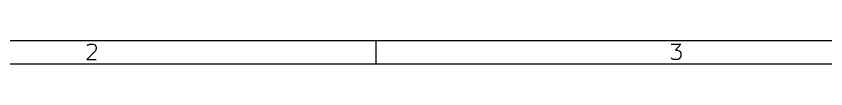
# Model space of a CAD drawing. Header units: inches. Extents: x 0.4 to 11.3, y -7.9 to -0.4.
# Drawn here: x 3.12 to 5.846, y -7.874 to -7.796 of the extents above; entities that cross this region are included whole.
import ezdxf

# ---------------------------------------------------------------- set-up
doc = ezdxf.new("R2010")
doc.units = ezdxf.units.IN
doc.header["$MEASUREMENT"] = 0

msp = doc.modelspace()

# ---------------------------------------------------------------- linework, layer by layer
at = {"layer": 'BLACK', "linetype": 'CONTINUOUS'}
for p, q in [((11.2206, -7.7956), (0.4724, -7.7956)), ((4.3307, -7.7956), (4.3307, -7.8743)), ((3.3601, -7.812), (3.3625, -7.8096)), ((3.3625, -7.8096), (3.3674, -7.8071)), ((3.3674, -7.8071), (3.3796, -7.8071)), ((3.3796, -7.8071), (3.3845, -7.8096)), ((3.3845, -7.8096), (3.3869, -7.812)), ((3.3869, -7.812), (3.3893, -7.8169)), ((3.3893, -7.8217), (3.3869, -7.8291)), ((3.3893, -7.8169), (3.3893, -7.8217)), ((5.3262, -7.8071), (5.3578, -7.8071)), ((5.3578, -7.8071), (5.3408, -7.8266)), ((3.3869, -7.8291), (3.3577, -7.8583)), ((5.3408, -7.8266), (5.3481, -7.8266)), ((5.3481, -7.8266), (5.353, -7.8291)), ((5.353, -7.8291), (5.3554, -7.8315)), ((5.3554, -7.8315), (5.3578, -7.8364)), ((5.3578, -7.8486), (5.3554, -7.8534)), ((5.3578, -7.8364), (5.3578, -7.8486)), ((11.2993, -7.8743), (0.3937, -7.8743)), ((3.3577, -7.8583), (3.3893, -7.8583)), ((5.3286, -7.8559), (5.3262, -7.8534)), ((5.3335, -7.8583), (5.3286, -7.8559)), ((5.3481, -7.8583), (5.3335, -7.8583)), ((5.353, -7.8559), (5.3481, -7.8583)), ((5.3554, -7.8534), (5.353, -7.8559))]:
    msp.add_line(p, q, dxfattribs=at)

doc.saveas('drawing.dxf')
